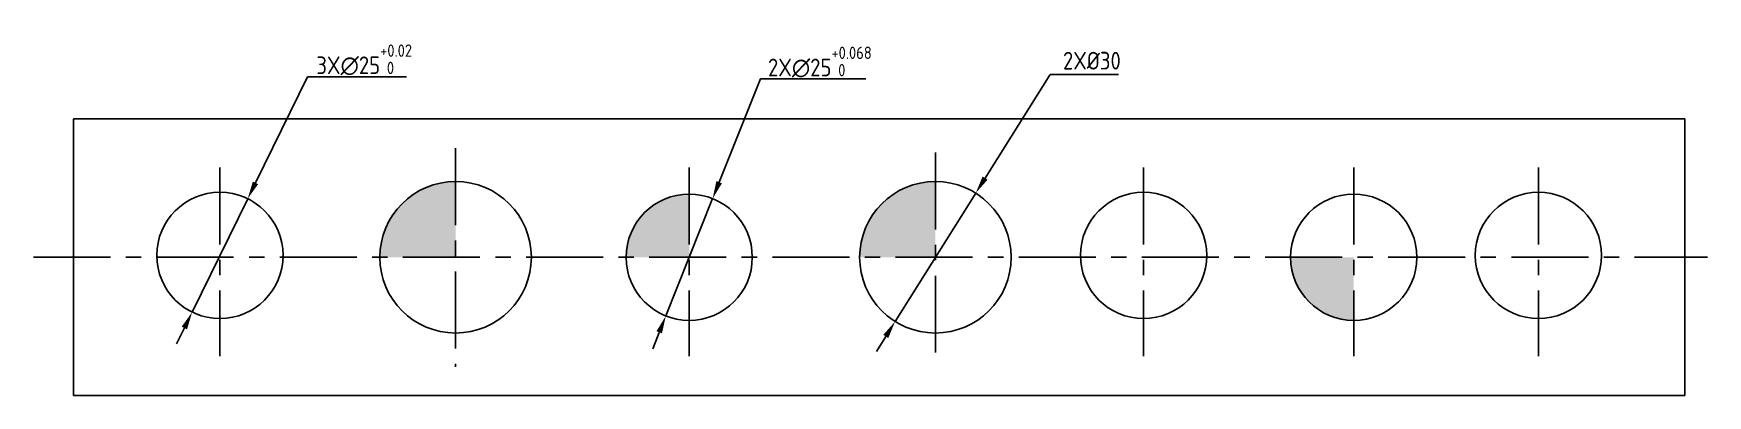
# Model space of a CAD drawing. Header units: millimetres. Extents: x -16 to 315, y 215 to 287.
import ezdxf

# ---------------------------------------------------------------- set-up
doc = ezdxf.new("R2010")
doc.units = ezdxf.units.MM
doc.header["$LTSCALE"] = 0.48
doc.linetypes.add('CENTER', pattern=[50.8, 31.75, -6.35, 6.35, -6.35])
for name, color, linetype in [('点画线', 1, 'CENTER'), ('粗实线', 7, 'Continuous'), ('细实线', 5, 'Continuous')]:
    doc.layers.add(name, color=color, linetype=linetype)
doc.styles.add('工程字35', font='gbenor.shx', dxfattribs={"height": 3.5, "bigfont": 'gbcbig.shx'})
doc.dimstyles.new('尺寸35$3', dxfattribs={"dimtxt": 3.5, "dimasz": 3.5, "dimexe": 2, "dimexo": 0, "dimgap": 1, "dimtad": 1, "dimtih": 1, "dimtoh": 1, "dimdec": 0, "dimdsep": 46, "dimtxsty": '工程字35', "dimcen": 3.5, "dimaunit": 1, "dimadec": 0, "dimazin": 0, "dimtfac": 1, "dimtdec": 0, "dimtmove": 0, "dimatfit": 3, "dimfxl": 1, "dimarcsym": 0})

# ---------------------------------------------------------------- blocks, each defined once
blk = doc.blocks.new('*D0')
at = {"layer": 'Defpoints', "color": 0}
for p in [(26.25, 254.41), (15.25, 231.96)]:
    blk.add_point(p, dxfattribs=at)
at = {"layer": '细实线', "color": 0, "lineweight": -2}
for p, q in [((38.07, 278.56), (27.79, 257.56)), ((57.71, 278.56), (38.07, 278.56)), ((15.25, 231.96), (26.25, 254.41)), ((13.71, 228.82), (12.17, 225.68))]:
    blk.add_line(p, q, dxfattribs=at)
at = {"layer": '细实线', "color": 0}
for points in [[(27.26, 257.81), (28.31, 257.3), (26.25, 254.41)], [(13.19, 229.08), (14.24, 228.56), (15.25, 231.96)]]:
    blk.add_solid(points, dxfattribs=at)
at = {"layer": '细实线', "color": 0, "insert": (49.32, 281.91), "char_height": 3.5, "attachment_point": 5, "style": '工程字35'}
blk.add_mtext('3X∅25{\\H0.7x;\\S+0.02^  0;} ', dxfattribs=at)
blk = doc.blocks.new('*D1')
at = {"layer": 'Defpoints', "color": 0}
for p in [(118.3, 254.43), (109.03, 231.21)]:
    blk.add_point(p, dxfattribs=at)
at = {"layer": '细实线', "color": 0, "lineweight": -2}
for p, q in [((127.76, 278.13), (119.59, 257.68)), ((148.62, 278.13), (127.76, 278.13)), ((109.03, 231.21), (118.3, 254.43)), ((107.73, 227.96), (106.43, 224.71))]:
    blk.add_line(p, q, dxfattribs=at)
at = {"layer": '细实线', "color": 0}
for points in [[(119.05, 257.9), (120.14, 257.47), (118.3, 254.43)], [(107.19, 228.18), (108.27, 227.75), (109.03, 231.21)]]:
    blk.add_solid(points, dxfattribs=at)
at = {"layer": '细实线', "color": 0, "insert": (139.54, 281.47), "char_height": 3.5, "attachment_point": 5, "style": '工程字35'}
blk.add_mtext('2X∅25{\\H0.7x;\\S+0.068^  0;}', dxfattribs=at)
blk = doc.blocks.new('*D2')
at = {"layer": 'Defpoints', "color": 0}
for p in [(170.39, 255.53), (154.44, 230.12)]:
    blk.add_point(p, dxfattribs=at)
at = {"layer": '细实线', "color": 0, "lineweight": -2}
for p, q in [((185.1, 278.99), (172.25, 258.49)), ((198.68, 278.99), (185.1, 278.99)), ((154.44, 230.12), (170.39, 255.53)), ((152.58, 227.15), (150.72, 224.19))]:
    blk.add_line(p, q, dxfattribs=at)
at = {"layer": '细实线', "color": 0}
for points in [[(171.75, 258.8), (172.74, 258.18), (170.39, 255.53)], [(152.09, 227.46), (153.08, 226.84), (154.44, 230.12)]]:
    blk.add_solid(points, dxfattribs=at)
at = {"layer": '细实线', "color": 0, "insert": (193.39, 281.74), "char_height": 3.5, "attachment_point": 5, "style": '工程字35'}
blk.add_mtext('2X%%c30', dxfattribs=at)

msp = doc.modelspace()

# ---------------------------------------------------------------- hatches: boundary and pattern name
h = msp.add_hatch(color=256)
h.paths.add_polyline_path([(52.41, 242.83), (67.41, 242.83), (67.41, 257.82, 0.414158)])
h.paths.add_polyline_path([(162.41, 257.82, 0.414082), (147.41, 242.83), (162.41, 242.83)])
h = msp.add_hatch(color=256)
h.paths.add_polyline_path([(113.66, 255.32, 0.4141), (101.16, 242.83), (113.66, 242.83)])
h.paths.add_polyline_path([(232.74, 242.83, 0.414453), (245.24, 230.32), (245.24, 242.83)])

# ---------------------------------------------------------------- linework, layer by layer
at = {"layer": '点画线'}
for p, q in [((67.41, 264.4), (67.41, 221.14)), ((162.41, 263.56), (162.41, 221.56)), ((20.75, 260.62), (20.75, 223.24)), ((113.66, 260.62), (113.66, 223.24)), ((203.62, 260.62), (203.62, 223.24)), ((245.24, 260.62), (245.24, 223.24)), ((281.81, 260.62), (281.81, 223.24)), ((-16.16, 242.82), (315.28, 242.84))]:
    msp.add_line(p, q, dxfattribs=at)
at = {"layer": '粗实线'}
for p, q in [((-8.25, 215.45), (-8.25, 270.2)), ((-8.25, 270.2), (310.81, 270.2)), ((310.81, 270.2), (310.81, 215.45)), ((-8.25, 215.45), (310.81, 215.45))]:
    msp.add_line(p, q, dxfattribs=at)
for centre, radius in [((20.75, 243.19), 12.5), ((67.41, 242.82), 15), ((113.66, 242.82), 12.5), ((162.41, 242.82), 15), ((203.62, 243.19), 12.5), ((245.24, 242.82), 12.5), ((281.81, 243.19), 12.5)]:
    msp.add_circle(centre, radius, dxfattribs=at)

# ---------------------------------------------------------------- dimensions: what is measured, and where the dimension line sits
at = {"layer": '细实线'}
for p1, p2, text, picture, middle in [((15.25, 231.96), (26.25, 254.41), '3X<>{\\H0.7x;\\S+0.02^  0;} ', '*D0', (49.32, 278.56)), ((109.03, 231.21), (118.3, 254.43), '2X<>{\\H0.7x;\\S+0.068^  0;}', '*D1', (139.54, 278.13)), ((154.44, 230.12), (170.39, 255.53), '2X%%c30', '*D2', (193.39, 278.99))]:
    dim = msp.add_diameter_dim_2p(p1=p1, p2=p2, text=text, dimstyle='尺寸35$3', dxfattribs=at)
    dim.commit()
    dim.dimension.update_dxf_attribs({"geometry": picture, "text_midpoint": middle, "dimtype": 163})

doc.saveas('drawing.dxf')
